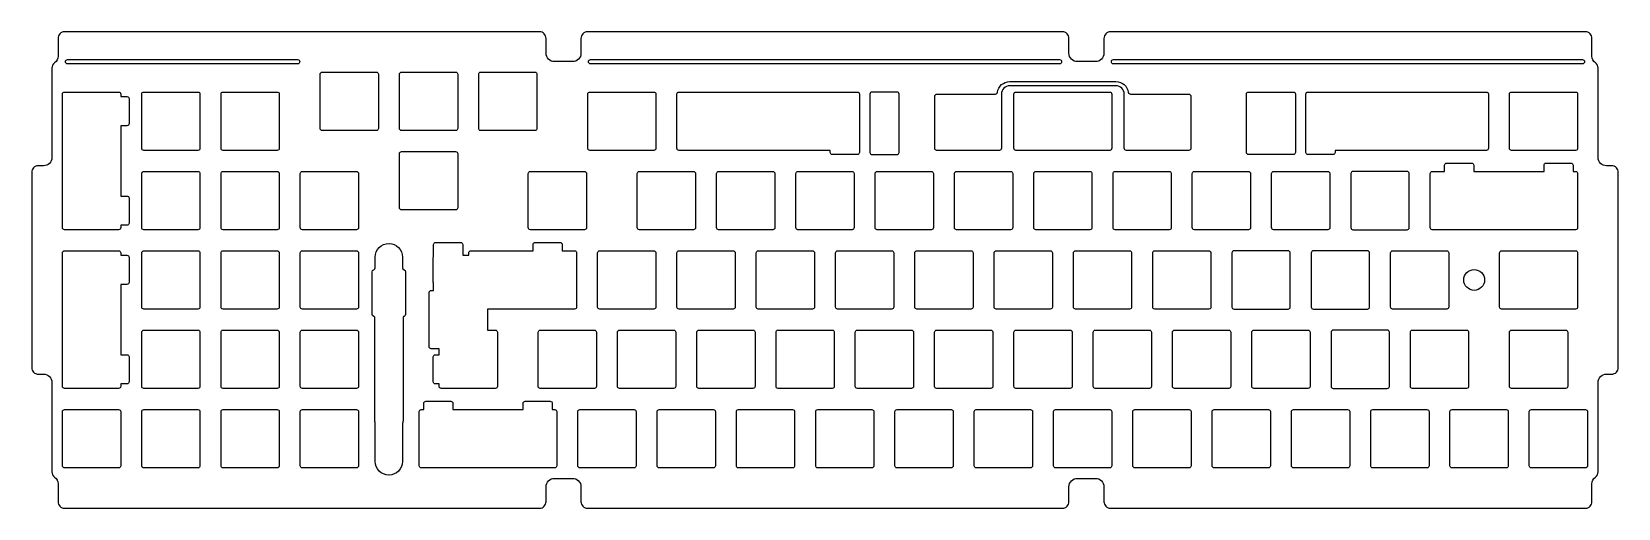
# Model space of a CAD drawing. Header units: millimetres. Extents: x -376 to 5, y -7 to 107.
import ezdxf

# ---------------------------------------------------------------- set-up
doc = ezdxf.new("R2010")
doc.units = ezdxf.units.MM
doc.layers.get('0').update_dxf_attribs({"linetype": 'CONTINUOUS'})

msp = doc.modelspace()

# ---------------------------------------------------------------- linework, layer by layer
for points in [[(4.85, 73.43, 0.414214), (3.27, 75.01), (2, 75.01, -0.414214), (0, 77.01), (0, 98.44, 0.240201), (-0.65, 99.72, -0.240201), (-1.48, 101.33), (-1.48, 105.61, 0.414214), (-3.05, 107.19), (-117.14, 107.19, 0.414214), (-118.72, 105.61), (-118.72, 102.01, -0.414214), (-120.72, 100.01), (-125.12, 100.01, -0.414214), (-127.12, 102.01), (-127.12, 105.61, 0.414214), (-128.69, 107.19), (-242.78, 107.19, 0.414214), (-244.36, 105.61), (-244.36, 102.01, -0.414214), (-246.36, 100.01), (-250.76, 100.01, -0.414214), (-252.76, 102.01), (-252.76, 105.61, 0.414214), (-254.33, 107.19), (-368.43, 107.19, 0.414214), (-370, 105.61), (-370, 101.33, -0.2402), (-370.83, 99.72, 0.2402), (-371.48, 98.44), (-371.48, 77.01, -0.414214), (-373.48, 75.01), (-374.75, 75.01, 0.414214), (-376.33, 73.43), (-376.33, 26.58, 0.414214), (-374.75, 25.01), (-373.48, 25.01, -0.414214), (-371.48, 23.01), (-371.48, 1.57, 0.2402), (-370.83, 0.3, -0.2402), (-370, -1.32), (-370, -5.6, 0.414214), (-368.43, -7.17), (-254.33, -7.17, 0.414214), (-252.76, -5.6), (-252.76, -2, -0.414214), (-250.76, 0), (-246.36, 0, -0.414214), (-244.36, -2), (-244.36, -5.6, 0.414214), (-242.78, -7.17), (-128.69, -7.17, 0.414214), (-127.12, -5.6), (-127.12, -2, -0.414214), (-125.12, 0), (-120.72, 0, -0.414214), (-118.72, -2), (-118.72, -5.6, 0.414214), (-117.14, -7.17), (-3.05, -7.17, 0.414214), (-1.48, -5.6), (-1.48, -1.32, -0.240201), (-0.65, 0.3, 0.240201), (0, 1.57), (0, 23.01, -0.414214), (2, 25.01), (3.27, 25.01, 0.414214), (4.85, 26.58)], [(-367.73, 100.49), (-312.44, 100.49, -1), (-312.44, 99.49), (-367.73, 99.49, -1)], [(-242.08, 100.49), (-129.39, 100.49, -1), (-129.39, 99.49), (-242.08, 99.49, -1)], [(-3.75, 99.49), (-116.44, 99.49, -1), (-116.44, 100.49), (-3.75, 100.49, -1)], [(-293.54, 83.49), (-306.54, 83.49, -0.414214), (-307.04, 83.99), (-307.04, 96.99, -0.414214), (-306.54, 97.49), (-293.54, 97.49, -0.414214), (-293.04, 96.99), (-293.04, 83.99, -0.414214)], [(-274.49, 83.49), (-287.49, 83.49, -0.414214), (-287.99, 83.99), (-287.99, 96.99, -0.414214), (-287.49, 97.49), (-274.49, 97.49, -0.414214), (-273.99, 96.99), (-273.99, 83.99, -0.414214)], [(-255.44, 83.49), (-268.44, 83.49, -0.414214), (-268.94, 83.99), (-268.94, 96.99, -0.414214), (-268.44, 97.49), (-255.44, 97.49, -0.414214), (-254.94, 96.99), (-254.94, 83.99, -0.414214)], [(-354.95, 60.76), (-354.95, 60.17, -0.414214), (-355.45, 59.67), (-368.45, 59.67, -0.414214), (-368.95, 60.17), (-368.95, 92.22, -0.414214), (-368.45, 92.72), (-355.45, 92.72, -0.414214), (-354.95, 92.22), (-354.95, 91.64), (-353.45, 91.64, -0.414214), (-352.95, 91.14), (-352.95, 85.14, -0.414214), (-353.45, 84.64), (-354.95, 84.64), (-354.95, 67.76), (-353.45, 67.76, -0.414214), (-352.95, 67.26), (-352.95, 61.26, -0.414214), (-353.45, 60.76)], [(-349.9, 79.22), (-349.9, 92.22, -0.414214), (-349.4, 92.72), (-336.4, 92.72, -0.414214), (-335.9, 92.22), (-335.9, 79.22, -0.414214), (-336.4, 78.72), (-349.4, 78.72, -0.414214)], [(-330.35, 92.72), (-317.35, 92.72, -0.414214), (-316.85, 92.22), (-316.85, 79.22, -0.414214), (-317.35, 78.72), (-330.35, 78.72, -0.414214), (-330.85, 79.22), (-330.85, 92.22, -0.414214)], [(-242.24, 92.72), (-226.86, 92.72, -0.414214), (-226.36, 92.22), (-226.36, 79.22, -0.414214), (-226.86, 78.72), (-242.24, 78.72, -0.414214), (-242.74, 79.22), (-242.74, 92.22, -0.414214)], [(-220.81, 92.72), (-177.97, 92.72, -0.414214), (-177.47, 92.22), (-177.47, 78.22, -0.414214), (-177.97, 77.72), (-183.97, 77.72, -0.414214), (-184.47, 78.22), (-184.47, 78.72), (-220.81, 78.72, -0.414214), (-221.31, 79.22), (-221.31, 92.22, -0.414214)], [(-168.45, 77.72, 0.414214), (-167.95, 78.22), (-167.95, 92.22, 0.414214), (-168.45, 92.72), (-174.45, 92.72, 0.414214), (-174.95, 92.22), (-174.95, 78.22, 0.414214), (-174.45, 77.72)], [(-143.85, 78.72), (-158.85, 78.72, -0.414214), (-159.35, 79.22), (-159.35, 91.72, -0.414214), (-158.85, 92.22), (-144.81, 92.22, 0.372825), (-144.32, 92.65, -0.372825), (-141.35, 95.23), (-115.83, 95.23, -0.372825), (-112.86, 92.65, 0.372825), (-112.36, 92.22), (-98.32, 92.22, -0.414214), (-97.82, 91.72), (-97.82, 79.22, -0.414214), (-98.32, 78.72), (-113.32, 78.72, -0.414214), (-113.83, 79.22), (-113.83, 92.22, 0.414214), (-115.83, 94.22), (-141.35, 94.22, 0.414214), (-143.35, 92.22), (-143.35, 79.22, -0.414214)], [(-117.33, 78.72), (-139.85, 78.72, -0.414214), (-140.35, 79.22), (-140.35, 92.22, -0.414214), (-139.85, 92.72), (-117.33, 92.72, -0.414214), (-116.83, 92.22), (-116.83, 79.22, -0.414214)], [(-83.97, 92.72), (-73.2, 92.72, -0.414214), (-72.7, 92.22), (-72.7, 78.22, -0.414214), (-73.2, 77.72), (-83.97, 77.72, -0.414214), (-84.47, 78.22), (-84.47, 92.22, -0.414214)], [(-26.84, 78.72), (-63.17, 78.72), (-63.17, 78.22, -0.414214), (-63.67, 77.72), (-69.67, 77.72, -0.414214), (-70.18, 78.22), (-70.18, 92.22, -0.414214), (-69.67, 92.72), (-26.84, 92.72, -0.414214), (-26.34, 92.22), (-26.34, 79.22, -0.414214)], [(-5.41, 78.72), (-20.79, 78.72, -0.414214), (-21.29, 79.22), (-21.29, 92.22, -0.414214), (-20.79, 92.72), (-5.41, 92.72, -0.414214), (-4.91, 92.22), (-4.91, 79.22, -0.414214)], [(-274.49, 64.44), (-287.49, 64.44, -0.414214), (-287.99, 64.94), (-287.99, 77.94, -0.414214), (-287.49, 78.44), (-274.49, 78.44, -0.414214), (-273.99, 77.94), (-273.99, 64.94, -0.414214)], [(-336.4, 59.67), (-349.4, 59.67, -0.414214), (-349.9, 60.17), (-349.9, 73.17, -0.414214), (-349.4, 73.67), (-336.4, 73.67, -0.414214), (-335.9, 73.17), (-335.9, 60.17, -0.414214)], [(-317.35, 59.67), (-330.35, 59.67, -0.414214), (-330.85, 60.17), (-330.85, 73.17, -0.414214), (-330.35, 73.67), (-317.35, 73.67, -0.414214), (-316.85, 73.17), (-316.85, 60.17, -0.414214)], [(-298.3, 59.67), (-311.3, 59.67, -0.414214), (-311.8, 60.17), (-311.8, 73.17, -0.414214), (-311.3, 73.67), (-298.3, 73.67, -0.414214), (-297.8, 73.17), (-297.8, 60.17, -0.414214)], [(-243.53, 59.67), (-256.53, 59.67, -0.414214), (-257.03, 60.17), (-257.03, 73.17, -0.414214), (-256.53, 73.67), (-243.53, 73.67, -0.414214), (-243.03, 73.17), (-243.03, 60.17, -0.414214)], [(-217.34, 59.67), (-230.34, 59.67, -0.414214), (-230.84, 60.17), (-230.84, 73.17, -0.414214), (-230.34, 73.67), (-217.34, 73.67, -0.414214), (-216.84, 73.17), (-216.84, 60.17, -0.414214)], [(-198.29, 59.67), (-211.29, 59.67, -0.414214), (-211.79, 60.17), (-211.79, 73.17, -0.414214), (-211.29, 73.67), (-198.29, 73.67, -0.414214), (-197.79, 73.17), (-197.79, 60.17, -0.414214)], [(-179.24, 59.67), (-192.24, 59.67, -0.414214), (-192.74, 60.17), (-192.74, 73.17, -0.414214), (-192.24, 73.67), (-179.24, 73.67, -0.414214), (-178.74, 73.17), (-178.74, 60.17, -0.414214)], [(-160.19, 59.67), (-173.19, 59.67, -0.414214), (-173.69, 60.17), (-173.69, 73.17, -0.414214), (-173.19, 73.67), (-160.19, 73.67, -0.414214), (-159.69, 73.17), (-159.69, 60.17, -0.414214)], [(-141.14, 59.67), (-154.14, 59.67, -0.414214), (-154.64, 60.17), (-154.64, 73.17, -0.414214), (-154.14, 73.67), (-141.14, 73.67, -0.414214), (-140.64, 73.17), (-140.64, 60.17, -0.414214)], [(-122.09, 59.67), (-135.09, 59.67, -0.414214), (-135.59, 60.17), (-135.59, 73.17, -0.414214), (-135.09, 73.67), (-122.09, 73.67, -0.414214), (-121.59, 73.17), (-121.59, 60.17, -0.414214)], [(-103.04, 59.67), (-116.04, 59.67, -0.414214), (-116.54, 60.17), (-116.54, 73.17, -0.414214), (-116.04, 73.67), (-103.04, 73.67, -0.414214), (-102.54, 73.17), (-102.54, 60.17, -0.414214)], [(-83.99, 59.67), (-96.99, 59.67, -0.414214), (-97.49, 60.17), (-97.49, 73.17, -0.414214), (-96.99, 73.67), (-83.99, 73.67, -0.414214), (-83.49, 73.17), (-83.49, 60.17, -0.414214)], [(-64.94, 59.67), (-77.94, 59.67, -0.414214), (-78.44, 60.17), (-78.44, 73.17, -0.414214), (-77.94, 73.67), (-64.94, 73.67, -0.414214), (-64.44, 73.17), (-64.44, 60.17, -0.414214)], [(-45.89, 59.67, 0.414214), (-45.39, 60.17), (-45.39, 73.17, 0.414214), (-45.89, 73.67), (-58.89, 73.67, 0.414214), (-59.39, 73.17), (-59.39, 60.17, 0.414214), (-58.89, 59.67)], [(-12.99, 73.67), (-12.99, 75.17, -0.414214), (-12.49, 75.67), (-6.49, 75.67, -0.414214), (-5.99, 75.17), (-5.99, 73.67), (-5.41, 73.67, -0.414214), (-4.91, 73.17), (-4.91, 60.17, -0.414214), (-5.41, 59.67), (-39.84, 59.67, -0.414214), (-40.34, 60.17), (-40.34, 73.17, -0.414214), (-39.84, 73.67), (-36.87, 73.67), (-36.87, 75.17, -0.414214), (-36.37, 75.67), (-30.37, 75.67, -0.414214), (-29.87, 75.17), (-29.87, 73.67)], [(-354.95, 53.54), (-353.45, 53.54, -0.414214), (-352.95, 53.04), (-352.95, 47.04, -0.414214), (-353.45, 46.54), (-354.95, 46.54), (-354.95, 29.66), (-353.45, 29.66, -0.414214), (-352.95, 29.16), (-352.95, 23.16, -0.414214), (-353.45, 22.66), (-354.95, 22.66), (-354.95, 22.07, -0.414214), (-355.45, 21.57), (-368.45, 21.57, -0.414214), (-368.95, 22.07), (-368.95, 54.13, -0.414214), (-368.45, 54.62), (-355.45, 54.62, -0.414214), (-354.95, 54.13)], [(-336.4, 40.62), (-349.4, 40.62, -0.414214), (-349.9, 41.12), (-349.9, 54.13, -0.414214), (-349.4, 54.62), (-336.4, 54.62, -0.414214), (-335.9, 54.13), (-335.9, 41.12, -0.414214)], [(-317.35, 40.62), (-330.35, 40.62, -0.414214), (-330.85, 41.12), (-330.85, 54.13, -0.414214), (-330.35, 54.62), (-317.35, 54.62, -0.414214), (-316.85, 54.13), (-316.85, 41.12, -0.414214)], [(-298.3, 40.62), (-311.3, 40.62, -0.414214), (-311.8, 41.12), (-311.8, 54.13, -0.414214), (-311.3, 54.62), (-298.3, 54.62, -0.414214), (-297.8, 54.13), (-297.8, 41.12, -0.414214)], [(-287.23, 13.18), (-287.23, 4.05, -0.414214), (-290.48, 0.8), (-290.55, 0.8, -0.414214), (-293.8, 4.05), (-293.8, 13.18, -0.06458), (-293.91, 14.05), (-293.91, 38.71, 0.149882), (-294.16, 38.87, -0.331162), (-294.51, 39.35), (-294.51, 49.6, -0.331162), (-294.16, 50.08, 0.331162), (-293.8, 50.56), (-293.8, 53.1, -0.414214), (-290.55, 56.35), (-290.48, 56.35, -0.414214), (-287.23, 53.1), (-287.23, 50.56, 0.331162), (-286.87, 50.08, -0.331162), (-286.51, 49.6), (-286.51, 39.35, -0.331162), (-286.87, 38.87, 0.149882), (-287.11, 38.71), (-287.11, 14.05, -0.06458)], [(-279.84, 23.16), (-279.84, 29.16, -0.414214), (-279.34, 29.66), (-278.46, 29.66), (-278.46, 31.1), (-280.34, 31.1, -0.414214), (-280.84, 31.6), (-280.84, 44.6, -0.414214), (-280.34, 45.1), (-279.76, 45.1), (-279.76, 46.76, -0.150834), (-279.84, 47.04), (-279.84, 53.04, -0.150834), (-279.76, 53.32), (-279.76, 56.13, -0.414214), (-279.26, 56.63), (-273.26, 56.63, -0.414214), (-272.76, 56.13), (-272.76, 53.54), (-271.32, 53.54), (-271.32, 54.13, -0.414214), (-270.82, 54.62), (-255.88, 54.62), (-255.88, 56.13, -0.414214), (-255.38, 56.63), (-249.38, 56.63, -0.414214), (-248.88, 56.13), (-248.88, 54.62), (-245.91, 54.62, -0.414214), (-245.41, 54.13), (-245.41, 41.12, -0.414214), (-245.91, 40.62), (-266.84, 40.62), (-266.84, 35.57), (-264.96, 35.57, -0.414214), (-264.46, 35.08), (-264.46, 22.07, -0.414214), (-264.96, 21.57), (-277.96, 21.57, -0.414214), (-278.46, 22.07), (-278.46, 22.66), (-279.34, 22.66, -0.414214)], [(-226.86, 40.62), (-239.86, 40.62, -0.414214), (-240.36, 41.12), (-240.36, 54.13, -0.414214), (-239.86, 54.62), (-226.86, 54.62, -0.414214), (-226.36, 54.13), (-226.36, 41.12, -0.414214)], [(-207.81, 40.62), (-220.81, 40.62, -0.414214), (-221.31, 41.12), (-221.31, 54.13, -0.414214), (-220.81, 54.62), (-207.81, 54.62, -0.414214), (-207.31, 54.13), (-207.31, 41.12, -0.414214)], [(-188.76, 40.62), (-201.76, 40.62, -0.414214), (-202.26, 41.12), (-202.26, 54.13, -0.414214), (-201.76, 54.62), (-188.76, 54.62, -0.414214), (-188.26, 54.13), (-188.26, 41.12, -0.414214)], [(-169.71, 40.62), (-182.71, 40.62, -0.414214), (-183.21, 41.12), (-183.21, 54.13, -0.414214), (-182.71, 54.62), (-169.71, 54.62, -0.414214), (-169.21, 54.13), (-169.21, 41.12, -0.414214)], [(-150.66, 40.62), (-163.66, 40.62, -0.414214), (-164.16, 41.12), (-164.16, 54.13, -0.414214), (-163.66, 54.62), (-150.66, 54.62, -0.414214), (-150.16, 54.13), (-150.16, 41.12, -0.414214)], [(-131.61, 40.62), (-144.61, 40.62, -0.414214), (-145.11, 41.12), (-145.11, 54.13, -0.414214), (-144.61, 54.62), (-131.61, 54.62, -0.414214), (-131.11, 54.13), (-131.11, 41.12, -0.414214)], [(-112.56, 40.62), (-125.56, 40.62, -0.414214), (-126.06, 41.12), (-126.06, 54.13, -0.414214), (-125.56, 54.62), (-112.56, 54.62, -0.414214), (-112.06, 54.13), (-112.06, 41.12, -0.414214)], [(-93.51, 40.62), (-106.51, 40.62, -0.414214), (-107.01, 41.12), (-107.01, 54.13, -0.414214), (-106.51, 54.62), (-93.51, 54.62, -0.414214), (-93.01, 54.13), (-93.01, 41.12, -0.414214)], [(-74.46, 40.62, 0.414214), (-73.96, 41.12), (-73.96, 54.13, 0.414214), (-74.46, 54.62), (-87.46, 54.62, 0.414214), (-87.96, 54.13), (-87.96, 41.12, 0.414214), (-87.46, 40.62)], [(-55.41, 40.62, 0.414214), (-54.91, 41.12), (-54.91, 54.13, 0.414214), (-55.41, 54.62), (-68.41, 54.62, 0.414214), (-68.91, 54.13), (-68.91, 41.12, 0.414214), (-68.41, 40.62)], [(-36.36, 40.62), (-49.36, 40.62, -0.414214), (-49.86, 41.12), (-49.86, 54.13, -0.414214), (-49.36, 54.62), (-36.36, 54.62, -0.414214), (-35.86, 54.13), (-35.86, 41.12, -0.414214)], [(-23.17, 54.62), (-5.41, 54.62, -0.414214), (-4.91, 54.13), (-4.91, 41.12, -0.414214), (-5.41, 40.62), (-23.17, 40.62, -0.414214), (-23.67, 41.12), (-23.67, 54.13, -0.414214)], [(-336.4, 21.57), (-349.4, 21.57, -0.414214), (-349.9, 22.07), (-349.9, 35.08, -0.414214), (-349.4, 35.57), (-336.4, 35.57, -0.414214), (-335.9, 35.08), (-335.9, 22.07, -0.414214)], [(-317.35, 21.57), (-330.35, 21.57, -0.414214), (-330.85, 22.07), (-330.85, 35.08, -0.414214), (-330.35, 35.57), (-317.35, 35.57, -0.414214), (-316.85, 35.08), (-316.85, 22.07, -0.414214)], [(-311.8, 22.07), (-311.8, 35.08, -0.414214), (-311.3, 35.57), (-298.3, 35.57, -0.414214), (-297.8, 35.08), (-297.8, 22.07, -0.414214), (-298.3, 21.57), (-311.3, 21.57, -0.414214)], [(-241.15, 21.57), (-254.15, 21.57, -0.414214), (-254.65, 22.07), (-254.65, 35.08, -0.414214), (-254.15, 35.57), (-241.15, 35.57, -0.414214), (-240.65, 35.08), (-240.65, 22.07, -0.414214)], [(-222.1, 21.57), (-235.1, 21.57, -0.414214), (-235.6, 22.07), (-235.6, 35.08, -0.414214), (-235.1, 35.57), (-222.1, 35.57, -0.414214), (-221.6, 35.08), (-221.6, 22.07, -0.414214)], [(-203.05, 21.57), (-216.05, 21.57, -0.414214), (-216.55, 22.07), (-216.55, 35.08, -0.414214), (-216.05, 35.57), (-203.05, 35.57, -0.414214), (-202.55, 35.08), (-202.55, 22.07, -0.414214)], [(-184, 21.57), (-197, 21.57, -0.414214), (-197.5, 22.07), (-197.5, 35.08, -0.414214), (-197, 35.57), (-184, 35.57, -0.414214), (-183.5, 35.08), (-183.5, 22.07, -0.414214)], [(-164.95, 21.57), (-177.95, 21.57, -0.414214), (-178.45, 22.07), (-178.45, 35.08, -0.414214), (-177.95, 35.57), (-164.95, 35.57, -0.414214), (-164.45, 35.08), (-164.45, 22.07, -0.414214)], [(-145.9, 21.57), (-158.9, 21.57, -0.414214), (-159.4, 22.07), (-159.4, 35.08, -0.414214), (-158.9, 35.57), (-145.9, 35.57, -0.414214), (-145.4, 35.08), (-145.4, 22.07, -0.414214)], [(-126.85, 21.57), (-139.85, 21.57, -0.414214), (-140.35, 22.07), (-140.35, 35.08, -0.414214), (-139.85, 35.57), (-126.85, 35.57, -0.414214), (-126.35, 35.08), (-126.35, 22.07, -0.414214)], [(-107.8, 21.57), (-120.8, 21.57, -0.414214), (-121.3, 22.07), (-121.3, 35.08, -0.414214), (-120.8, 35.57), (-107.8, 35.57, -0.414214), (-107.3, 35.08), (-107.3, 22.07, -0.414214)], [(-102.25, 22.07), (-102.25, 35.08, -0.414214), (-101.75, 35.57), (-88.75, 35.57, -0.414214), (-88.25, 35.08), (-88.25, 22.07, -0.414214), (-88.75, 21.57), (-101.75, 21.57, -0.414214)], [(-69.7, 21.57), (-82.7, 21.57, -0.414214), (-83.2, 22.07), (-83.2, 35.08, -0.414214), (-82.7, 35.57), (-69.7, 35.57, -0.414214), (-69.2, 35.08), (-69.2, 22.07, -0.414214)], [(-50.65, 21.57, 0.414214), (-50.15, 22.07), (-50.15, 35.08, 0.414214), (-50.65, 35.57), (-63.65, 35.57, 0.414214), (-64.15, 35.08), (-64.15, 22.07, 0.414214), (-63.65, 21.57)], [(-31.6, 21.57), (-44.6, 21.57, -0.414214), (-45.1, 22.07), (-45.1, 35.08, -0.414214), (-44.6, 35.57), (-31.6, 35.57, -0.414214), (-31.1, 35.08), (-31.1, 22.07, -0.414214)], [(-7.79, 21.57), (-20.79, 21.57, -0.414214), (-21.29, 22.07), (-21.29, 35.08, -0.414214), (-20.79, 35.57), (-7.79, 35.57, -0.414214), (-7.29, 35.08), (-7.29, 22.07, -0.414214)], [(-355.45, 2.52), (-368.45, 2.52, -0.414214), (-368.95, 3.02), (-368.95, 16.02, -0.414214), (-368.45, 16.52), (-355.45, 16.52, -0.414214), (-354.95, 16.02), (-354.95, 3.02, -0.414214)], [(-336.4, 2.52), (-349.4, 2.52, -0.414214), (-349.9, 3.02), (-349.9, 16.02, -0.414214), (-349.4, 16.52), (-336.4, 16.52, -0.414214), (-335.9, 16.02), (-335.9, 3.02, -0.414214)], [(-317.35, 2.52), (-330.35, 2.52, -0.414214), (-330.85, 3.02), (-330.85, 16.02, -0.414214), (-330.35, 16.52), (-317.35, 16.52, -0.414214), (-316.85, 16.02), (-316.85, 3.02, -0.414214)], [(-297.8, 16.02), (-297.8, 3.02, -0.414214), (-298.3, 2.52), (-311.3, 2.52, -0.414214), (-311.8, 3.02), (-311.8, 16.02, -0.414214), (-311.3, 16.52), (-298.3, 16.52, -0.414214)], [(-283.23, 3.02), (-283.23, 16.02, -0.414214), (-282.73, 16.52), (-282.14, 16.52), (-282.14, 18.02, -0.414214), (-281.64, 18.52), (-275.64, 18.52, -0.414214), (-275.14, 18.02), (-275.14, 16.52), (-258.26, 16.52), (-258.26, 18.02, -0.414214), (-257.76, 18.52), (-251.76, 18.52, -0.414214), (-251.26, 18.02), (-251.26, 16.52), (-250.68, 16.52, -0.414214), (-250.18, 16.02), (-250.18, 3.02, -0.414214), (-250.68, 2.52), (-282.73, 2.52, -0.414214)], [(-231.62, 2.52), (-244.63, 2.52, -0.414214), (-245.13, 3.02), (-245.13, 16.02, -0.414214), (-244.63, 16.52), (-231.62, 16.52, -0.414214), (-231.12, 16.02), (-231.12, 3.02, -0.414214)], [(-212.57, 2.52), (-225.58, 2.52, -0.414214), (-226.08, 3.02), (-226.08, 16.02, -0.414214), (-225.58, 16.52), (-212.57, 16.52, -0.414214), (-212.07, 16.02), (-212.07, 3.02, -0.414214)], [(-193.53, 2.52), (-206.53, 2.52, -0.414214), (-207.03, 3.02), (-207.03, 16.02, -0.414214), (-206.53, 16.52), (-193.53, 16.52, -0.414214), (-193.03, 16.02), (-193.03, 3.02, -0.414214)], [(-174.48, 2.52), (-187.47, 2.52, -0.414214), (-187.97, 3.02), (-187.97, 16.02, -0.414214), (-187.47, 16.52), (-174.48, 16.52, -0.414214), (-173.98, 16.02), (-173.98, 3.02, -0.414214)], [(-155.43, 2.52), (-168.43, 2.52, -0.414214), (-168.93, 3.02), (-168.93, 16.02, -0.414214), (-168.43, 16.52), (-155.43, 16.52, -0.414214), (-154.93, 16.02), (-154.93, 3.02, -0.414214)], [(-136.38, 2.52), (-149.38, 2.52, -0.414214), (-149.88, 3.02), (-149.88, 16.02, -0.414214), (-149.38, 16.52), (-136.38, 16.52, -0.414214), (-135.88, 16.02), (-135.88, 3.02, -0.414214)], [(-117.33, 2.52), (-130.32, 2.52, -0.414214), (-130.82, 3.02), (-130.82, 16.02, -0.414214), (-130.32, 16.52), (-117.33, 16.52, -0.414214), (-116.83, 16.02), (-116.83, 3.02, -0.414214)], [(-98.28, 2.52), (-111.28, 2.52, -0.414214), (-111.78, 3.02), (-111.78, 16.02, -0.414214), (-111.28, 16.52), (-98.28, 16.52, -0.414214), (-97.78, 16.02), (-97.78, 3.02, -0.414214)], [(-79.22, 2.52), (-92.22, 2.52, -0.414214), (-92.73, 3.02), (-92.73, 16.02, -0.414214), (-92.22, 16.52), (-79.22, 16.52, -0.414214), (-78.72, 16.02), (-78.72, 3.02, -0.414214)], [(-73.67, 3.02), (-73.67, 16.02, -0.414214), (-73.17, 16.52), (-60.17, 16.52, -0.414214), (-59.68, 16.02), (-59.68, 3.02, -0.414214), (-60.17, 2.52), (-73.17, 2.52, -0.414214)], [(-54.62, 3.02), (-54.62, 16.02, -0.414214), (-54.13, 16.52), (-41.12, 16.52, -0.414214), (-40.62, 16.02), (-40.62, 3.02, -0.414214), (-41.12, 2.52), (-54.13, 2.52, -0.414214)], [(-22.07, 2.52), (-35.08, 2.52, -0.414214), (-35.58, 3.02), (-35.58, 16.02, -0.414214), (-35.08, 16.52), (-22.07, 16.52, -0.414214), (-21.58, 16.02), (-21.58, 3.02, -0.414214)], [(-3.02, 2.52), (-16.02, 2.52, -0.414214), (-16.53, 3.02), (-16.53, 16.02, -0.414214), (-16.02, 16.52), (-3.02, 16.52, -0.414214), (-2.52, 16.02), (-2.52, 3.02, -0.414214)]]:
    msp.add_lwpolyline(points, format="xyb", close=True)
msp.add_circle((-29.77, 47.62), 2.5)

doc.saveas('drawing.dxf')
